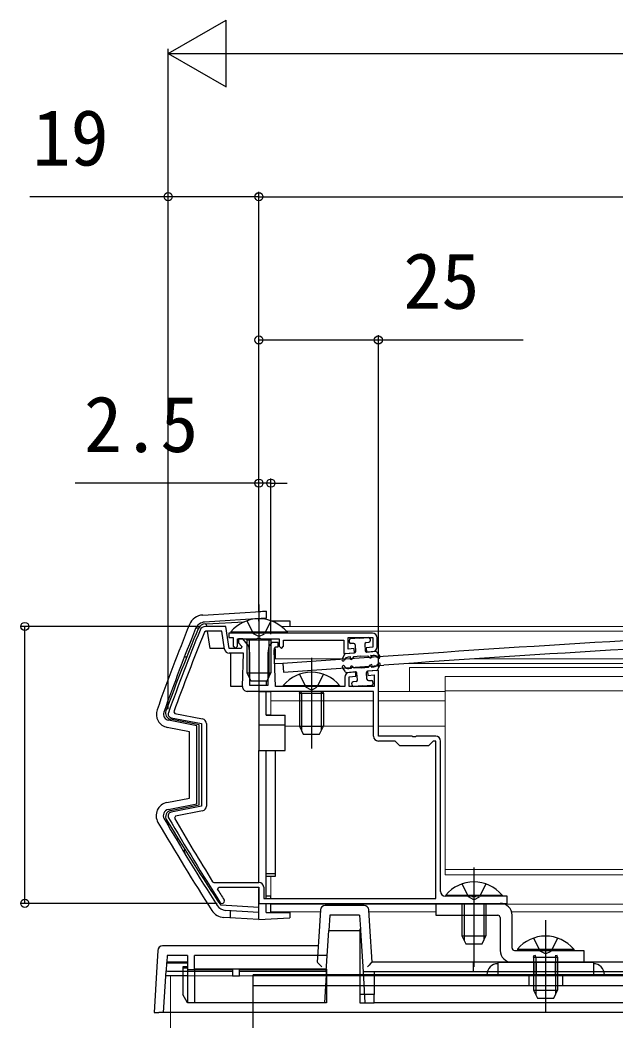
# Model space of a CAD drawing. Units: millimetres, scale not verified. Extents: x -700 to 700, y -1044 to 1038.
# Drawn here: x -560 to -435.3, y -572.8 to -363.2 of the extents above; entities that cross this region are included whole.
import ezdxf
from ezdxf.enums import TextEntityAlignment as Align

# ---------------------------------------------------------------- set-up
doc = ezdxf.new("R2010")
doc.units = ezdxf.units.MM
doc.header["$LTSCALE"] = 6
for name, color, linetype in [('0-3_YKK_11', 7, 'Continuous'), ('0-6_YKK_13', 4, 'Continuous'), ('0-8_YKK_D', 6, 'Continuous')]:
    doc.layers.add(name, color=color, linetype=linetype)
doc.layers.add('0-5_YKK_12', color=2, linetype='Continuous', lineweight=18)
doc.styles.add('ＭＳ ゴシック', font='')
doc.styles.get('ＭＳ ゴシック').set_extended_font_data('MS Gothic')

msp = doc.modelspace()

# ---------------------------------------------------------------- linework, layer by layer
at = {"layer": '0-3_YKK_11'}
for p, q in [((-485.25, -494.44), (-485.25, -492.562)), ((-521, -510.523), (-521, -527.802)), ((-472, -545.662), (-472, -514.162)), ((-509, -544.762), (-509, -547.162))]:
    msp.add_line(p, q, dxfattribs=at)
for points in [[(-492, -500.784), (-492, -502.762), (-506.537, -502.762), (-506.814, -495.19), (-506.758, -494.766), (-506.462, -494.412), (-506, -494.412), (-506, -493.512), (-507.273, -493.512), (-507.903, -494.262), (-508.1, -495.762), (-508.1, -502.562), (-511.9, -502.562), (-511.9, -495.762), (-512.097, -494.262), (-513.356, -492.762), (-514.25, -492.762), (-514.25, -493.564), (-513.555, -494.392), (-513.728, -494.762), (-516.2, -494.762), (-516.9, -490.162), (-521.192, -490.162)], [(-517.189, -494.913), (-517.759, -491.162), (-521.125, -491.162), (-521.403, -491.35)], [(-486.25, -491.562), (-516.3, -491.562), (-516.3, -492.462), (-515.4, -492.462), (-515.4, -494.312), (-514.95, -494.762), (-514.5, -494.312), (-514.5, -492.762), (-510.458, -492.762), (-510.275, -492.642), (-509.725, -492.642), (-509.542, -492.762), (-505.75, -492.762), (-505.75, -494.312), (-505.3, -494.762), (-504.85, -494.312), (-504.85, -493.062), (-492.25, -493.062), (-492.25, -495.862), (-490.005, -495.705), (-490.068, -494.808), (-491.35, -494.897), (-491.35, -492.462), (-486.15, -492.462), (-486.15, -494.534), (-487.574, -494.633), (-487.512, -495.531), (-486.18, -495.438)], [(-513.462, -502.726), (-513.207, -495.762), (-516.2, -495.762)], [(-473, -513.162), (-477.042, -513.162), (-477.225, -513.282), (-477.775, -513.282), (-477.958, -513.162), (-485, -513.162), (-485, -499.362), (-487.245, -499.519), (-487.182, -500.417), (-485.9, -500.328), (-485.9, -502.762), (-491.1, -502.762), (-491.1, -500.691), (-489.676, -500.592), (-489.738, -499.694), (-491.07, -499.787)], [(-486, -513.162), (-486, -503.762), (-512.463, -503.762)], [(-528.353, -509.288), (-522, -510.523), (-522, -527.802), (-528.353, -529.037)], [(-527.812, -508.021), (-527.587, -508.418), (-521.809, -509.541)], [(-509, -547.162), (-473, -547.162), (-473, -514.162), (-473.5, -514.162), (-474.5, -515.162), (-480.5, -515.162), (-481.5, -514.162), (-485, -514.162)], [(-521.809, -528.783), (-527.472, -529.884), (-527.675, -530.329)], [(-519.678, -543.621), (-519.423, -543.762), (-510, -543.762)], [(-518.676, -545.222), (-518.422, -544.762), (-510, -544.762), (-510, -548.162)], [(-510, -548.162), (-458, -548.162), (-458, -546.662), (-464.542, -546.662), (-464.725, -546.782), (-465.275, -546.782), (-465.458, -546.662), (-471, -546.662)]]:
    msp.add_lwpolyline(points, dxfattribs=at)
for centre, radius, start, end in [((-521.192, -491.362), 1.2, 89.99997, 157.93781), ((-58.914, -678.719), 500.002, 157.93783, 160.06367), ((-58.911, -678.72), 499.005, 157.94557, 159.99648), ((-486.25, -492.562), 1, 0.00001, 89.99999), ((-486.25, -494.44), 1, 273.99999, 359.99998), ((-516.2, -494.762), 1, 188.65255, 270.00001), ((-491, -500.784), 1, 93.99999, 179.99998), ((-512.463, -502.762), 1, 177.90002, 270), ((-528.2, -508.503), 0.8, 160.06367, 259.00001), ((-522, -510.523), 1, 0.00001, 79), ((-485, -513.162), 1, 180.00001, 269.99999), ((-473, -514.162), 1, 0.00001, 89.99999), ((-522, -527.802), 1, 281, 359.99999), ((-528.2, -529.822), 0.8, 101.00001, 210.06201), ((-96.152, -279.755), 499.998, 210.06202, 212.43572), ((-96.146, -279.751), 499.006, 210.14268, 211.92383), ((-510, -544.762), 1, 0.00001, 89.99999), ((-96.118, -279.733), 499.039, 212.14071, 212.43572), ((-471, -545.662), 1, 180.00001, 269.99999), ((-517.725, -547.662), 0.5, 212.43575, 32.43577)]:
    msp.add_arc(centre, radius, start, end, dxfattribs=at)
at = {"layer": '0-5_YKK_12'}
for p, q in [((-505.301, -490.159), (-319.998, -490.159)), ((-504.231, -491.159), (-396.049, -491.159)), ((-507.501, -493.784), (-507.501, -492.762)), ((-506.749, -496.959), (-490.54, -496.959)), ((-506.713, -497.959), (-504.999, -497.959)), ((-479.425, -497.959), (-319.998, -497.959)), ((-478.501, -498.759), (-319.998, -498.759)), ((-478.501, -498.759), (-478.501, -503.759)), ((-465.023, -496.959), (-319.998, -496.959)), ((-471, -500.658), (-319.998, -500.658)), ((-471, -500.658), (-471, -542.158)), ((-507.501, -508.758), (-507.501, -503.762)), ((-485, -503.759), (-471, -503.759)), ((-471, -503.662), (-319.998, -503.662)), ((-507.501, -505.759), (-486, -505.759)), ((-485, -505.759), (-471, -505.759)), ((-504.501, -511.059), (-501.501, -511.059)), ((-496.501, -511.059), (-486, -511.059)), ((-485, -511.059), (-471, -511.059)), ((-507.501, -547.162), (-507.501, -542.458)), ((-471, -541.062), (-319.998, -541.062)), ((-471, -542.158), (-319.998, -542.158)), ((-507.501, -549.959), (-507.501, -548.162)), ((-507.501, -548.359), (-384.81, -548.359)), ((-507.501, -549.959), (-497.136, -549.959)), ((-486.97, -549.959), (-473, -549.959)), ((-457.1, -549.959), (-384.908, -549.959)), ((-528.498, -563.308), (-374.498, -563.308)), ((-528.498, -563.308), (-528.498, -571.008)), ((-528.498, -571.008), (-528.498, -768.155))]:
    msp.add_line(p, q, dxfattribs=at)
at = {"layer": '0-6_YKK_13'}
for p, q in [((-510, -485.559), (-510, -504.559)), ((-521.767, -487.771), (-508.501, -486.96)), ((-508.501, -486.96), (-508.501, -488.462)), ((-508.501, -488.462), (-521.359, -489.249)), ((-521.222, -489.604), (-521.001, -489.593)), ((-521.001, -489.593), (-513.052, -489.189)), ((-520.913, -490.162), (-521.001, -489.593)), ((-512.5, -488.976), (-511.145, -491.693)), ((-510.001, -489.034), (-510.001, -488.568)), ((-507.5, -488.976), (-508.855, -491.693)), ((-522.661, -490.551), (-523.236, -490.551)), ((-520.201, -494.758), (-520.758, -491.162)), ((-515.9, -491.311), (-515.9, -491.559)), ((-515.9, -491.311), (-504.1, -491.311)), ((-504.1, -491.559), (-515.9, -491.559)), ((-510, -492.302), (-511.145, -491.693)), ((-510, -492.302), (-508.855, -491.693)), ((-504.1, -491.311), (-504.1, -491.559)), ((-488.936, -492.623), (-490.832, -492.756)), ((-488.936, -492.623), (-487.041, -492.491)), ((-512.5, -492.959), (-512.427, -492.758)), ((-512.5, -492.959), (-507.5, -492.959)), ((-512.5, -492.959), (-512.5, -495.959)), ((-512.067, -492.959), (-512.109, -492.758)), ((-512.067, -492.959), (-512.067, -495.959)), ((-507.933, -492.959), (-507.891, -492.758)), ((-507.933, -492.959), (-507.933, -495.959)), ((-507.5, -492.959), (-507.573, -492.758)), ((-507.5, -492.959), (-507.5, -495.959)), ((-491.11, -493.076), (-491.082, -493.475)), ((-490.163, -493.712), (-490.762, -493.753)), ((-489.843, -493.99), (-489.746, -495.387)), ((-487.848, -493.85), (-487.75, -495.247)), ((-487.57, -493.53), (-486.971, -493.488)), ((-486.721, -492.769), (-486.693, -493.168)), ((-525.602, -496.56), (-525.11, -496.56)), ((-517.212, -494.758), (-520.201, -494.758)), ((-515.901, -494.758), (-515.992, -494.758)), ((-515.901, -494.762), (-515.901, -494.758)), ((-515.901, -502.758), (-515.901, -495.762)), ((-512.5, -495.959), (-512.5, -499.859)), ((-512.067, -495.959), (-512.067, -500.779)), ((-507.933, -495.959), (-507.933, -500.779)), ((-507.5, -495.959), (-507.5, -499.859)), ((-506.501, -494.958), (-506.784, -494.958)), ((-506.501, -496.959), (-506.501, -495.644)), ((-499.001, -496.758), (-499.001, -515.758)), ((-492.112, -496.003), (-492.605, -497.015)), ((-491.863, -495.835), (-490.024, -495.707)), ((-490.732, -496.558), (-491.289, -496.597)), ((-490.879, -496.727), (-490.732, -496.558)), ((-490.168, -496.519), (-490.577, -496.99)), ((-488.671, -496.414), (-490.168, -496.519)), ((-488.671, -496.414), (-487.175, -496.309)), ((-485.591, -495.397), (-487.43, -495.525)), ((-487.175, -496.309), (-486.704, -496.719)), ((-485.321, -495.528), (-484.692, -496.462)), ((-485.106, -496.741), (-485.155, -496.67)), ((-504.874, -499.745), (-483.868, -498.277)), ((-491.898, -499.691), (-492.527, -498.757)), ((-492.156, -497.234), (-492.118, -497.156)), ((-492.113, -498.478), (-492.064, -498.549)), ((-490.044, -498.909), (-490.515, -498.5)), ((-488.548, -498.805), (-490.044, -498.909)), ((-488.548, -498.805), (-487.051, -498.7)), ((-487.051, -498.7), (-486.642, -498.229)), ((-486.34, -498.491), (-486.487, -498.661)), ((-486.487, -498.661), (-485.93, -498.622)), ((-485.107, -499.216), (-484.614, -498.204)), ((-485.063, -497.985), (-485.101, -498.062)), ((-512.5, -499.859), (-511.7, -501.559)), ((-512.5, -499.859), (-507.5, -499.859)), ((-508.3, -501.559), (-507.5, -499.859)), ((-501.501, -500.175), (-500.146, -502.893)), ((-496.501, -500.175), (-497.856, -502.893)), ((-491.628, -499.822), (-489.789, -499.693)), ((-489.371, -501.368), (-489.469, -499.972)), ((-487.376, -501.229), (-487.473, -499.832)), ((-485.356, -499.384), (-487.195, -499.512)), ((-513.463, -502.758), (-515.901, -502.758)), ((-511.7, -501.559), (-508.3, -501.559)), ((-508.501, -501.559), (-508.501, -502.562)), ((-504.901, -502.51), (-504.901, -502.758)), ((-504.901, -502.51), (-493.101, -502.51)), ((-493.101, -502.758), (-504.901, -502.758)), ((-499.001, -503.502), (-500.146, -502.893)), ((-499.001, -503.502), (-497.856, -502.893)), ((-493.101, -502.51), (-493.101, -502.758)), ((-490.498, -502.45), (-490.526, -502.051)), ((-489.649, -501.689), (-490.248, -501.73)), ((-488.283, -502.595), (-490.178, -502.728)), ((-488.283, -502.595), (-486.387, -502.463)), ((-487.056, -501.507), (-486.457, -501.465)), ((-486.109, -502.143), (-486.137, -501.744)), ((-510.001, -503.758), (-508.501, -503.758)), ((-510.001, -503.758), (-510.001, -510.758)), ((-508.501, -508.758), (-508.501, -503.758)), ((-508.501, -503.758), (-507.501, -503.758)), ((-501.501, -504.158), (-501.357, -503.762)), ((-501.501, -504.158), (-496.501, -504.158)), ((-501.501, -504.158), (-501.501, -507.158)), ((-501.068, -504.158), (-501.151, -503.762)), ((-501.068, -504.158), (-501.068, -507.158)), ((-496.934, -504.158), (-496.851, -503.762)), ((-496.934, -504.158), (-496.934, -507.158)), ((-496.501, -504.158), (-496.645, -503.762)), ((-496.501, -504.158), (-496.501, -507.158)), ((-529.342, -506.56), (-528.983, -506.56)), ((-501.501, -507.158), (-501.501, -511.058)), ((-501.068, -507.158), (-501.068, -511.978)), ((-496.934, -507.158), (-496.934, -511.978)), ((-496.501, -507.158), (-496.501, -511.058)), ((-508.501, -508.658), (-507.501, -508.658)), ((-508.501, -508.758), (-504.501, -508.758)), ((-504.501, -510.758), (-504.501, -508.758)), ((-524.501, -512.21), (-529.21, -511.294)), ((-510.001, -510.758), (-504.501, -510.758)), ((-510.001, -510.758), (-510.001, -516.158)), ((-501.501, -511.058), (-500.701, -512.758)), ((-501.501, -511.058), (-496.501, -511.058)), ((-497.301, -512.758), (-496.501, -511.058)), ((-524.501, -526.11), (-524.501, -512.21)), ((-500.701, -512.758), (-497.301, -512.758)), ((-510.001, -543.762), (-510.001, -516.158)), ((-508.501, -547.162), (-508.501, -516.158)), ((-529.247, -527.032), (-524.501, -526.11)), ((-528.961, -528.505), (-523.001, -527.346)), ((-529.179, -531.56), (-528.802, -531.56)), ((-527.346, -534.66), (-526.905, -534.66)), ((-465, -540.662), (-465, -559.662)), ((-506.501, -541.958), (-508.501, -541.958)), ((-510.001, -551.558), (-510.001, -545.037)), ((-467.5, -544.08), (-466.145, -546.797)), ((-464.997, -544.68), (-464.997, -561.463)), ((-462.5, -544.08), (-463.855, -546.797)), ((-508.501, -546.558), (-507.501, -546.558)), ((-507.501, -547.162), (-507.501, -546.558)), ((-470.9, -546.415), (-470.9, -546.662)), ((-470.9, -546.415), (-459.1, -546.415)), ((-459.1, -546.662), (-470.9, -546.662)), ((-465, -547.406), (-466.145, -546.797)), ((-465, -547.406), (-463.855, -546.797)), ((-459.1, -546.415), (-459.1, -546.662)), ((-510.001, -549.058), (-518.001, -548.569)), ((-508.501, -550.058), (-508.501, -548.162)), ((-507.501, -550.058), (-507.501, -548.162)), ((-487.991, -548.608), (-496.109, -548.608)), ((-472.997, -548.158), (-459.497, -548.158)), ((-472.997, -548.158), (-472.997, -550.654)), ((-467.5, -548.162), (-467.5, -551.062)), ((-467.067, -548.162), (-467.067, -551.062)), ((-462.933, -548.162), (-462.933, -551.062)), ((-462.5, -548.162), (-462.5, -551.062)), ((-510.001, -551.56), (-517.339, -551.111)), ((-510.001, -550.057), (-516.994, -549.629)), ((-516.001, -549.69), (-516.001, -551.193)), ((-510.001, -551.558), (-503.501, -551.161)), ((-503.501, -550.058), (-503.501, -549.959)), ((-497.107, -549.549), (-497.314, -552.93)), ((-495.169, -550.612), (-495.367, -553.857)), ((-488.931, -550.612), (-495.169, -550.612)), ((-488.931, -550.612), (-488.751, -553.549)), ((-486.785, -552.93), (-486.992, -549.549)), ((-472.997, -550.654), (-459.997, -550.654)), ((-467.5, -551.062), (-467.5, -554.962)), ((-467.067, -551.062), (-467.067, -555.882)), ((-462.933, -551.062), (-462.933, -555.882)), ((-462.5, -551.062), (-462.5, -554.962)), ((-459.497, -551.154), (-459.497, -558.008)), ((-456.997, -557.508), (-456.997, -550.658)), ((-497.314, -552.93), (-497.776, -560.491)), ((-486.322, -560.508), (-486.785, -552.93)), ((-449.984, -551.708), (-449.997, -566.008)), ((-449.993, -552.008), (-449.993, -571.008)), ((-495.367, -553.857), (-488.732, -553.857)), ((-488.85, -553.549), (-488.85, -553.633)), ((-488.751, -553.549), (-488.85, -553.549)), ((-488.85, -553.633), (-488.85, -567.275)), ((-488.85, -553.633), (-488.746, -553.633)), ((-488.746, -553.633), (-488.751, -553.549)), ((-488.746, -553.633), (-488.732, -553.857)), ((-488.732, -553.857), (-488.203, -562.508)), ((-467.5, -554.962), (-466.7, -556.662)), ((-467.5, -554.962), (-462.5, -554.962)), ((-463.3, -556.662), (-462.5, -554.962)), ((-452.493, -555.425), (-451.138, -558.142)), ((-447.493, -555.425), (-448.848, -558.142)), ((-497.568, -557.078), (-530.157, -557.078)), ((-466.7, -556.662), (-463.3, -556.662)), ((-531.155, -558.019), (-531.364, -561.436)), ((-529.217, -559.082), (-529.302, -560.481)), ((-524.95, -559.082), (-529.217, -559.082)), ((-524.95, -559.082), (-524.95, -560.481)), ((-523.45, -561.914), (-523.45, -559.082)), ((-495.687, -559.082), (-523.45, -559.082)), ((-456.497, -558.008), (-441.997, -558.008)), ((-455.893, -557.76), (-455.893, -558.008)), ((-455.893, -557.76), (-444.093, -557.76)), ((-444.093, -558.008), (-455.893, -558.008)), ((-452.493, -559.408), (-452.349, -559.012)), ((-452.493, -559.408), (-447.493, -559.408)), ((-452.493, -559.408), (-452.493, -562.408)), ((-452.06, -559.408), (-452.143, -559.012)), ((-452.06, -559.408), (-452.06, -562.408)), ((-449.993, -558.751), (-451.138, -558.142)), ((-449.993, -558.751), (-448.848, -558.142)), ((-447.926, -559.408), (-447.843, -559.012)), ((-447.926, -559.408), (-447.926, -562.408)), ((-447.493, -559.408), (-447.637, -559.012)), ((-447.493, -559.408), (-447.493, -562.408)), ((-444.093, -557.76), (-444.093, -558.008)), ((-529.309, -560.586), (-529.413, -562.293)), ((-529.302, -560.481), (-529.309, -560.586)), ((-529.309, -560.586), (-524.95, -560.586)), ((-524.95, -560.481), (-529.302, -560.481)), ((-525.95, -561.46), (-525.95, -561.67)), ((-524.95, -561.46), (-525.95, -561.46)), ((-525.95, -561.67), (-525.95, -567.275)), ((-525.95, -561.67), (-524.95, -561.67)), ((-524.95, -560.481), (-524.95, -560.586)), ((-524.95, -561.67), (-524.95, -562.019)), ((-373.633, -560.508), (-486.323, -560.508)), ((-465.05, -562.508), (-465.05, -560.508)), ((-459.985, -560.508), (-459.985, -563.108)), ((-452.485, -560.508), (-452.485, -563.108)), ((-451.985, -560.508), (-451.985, -563.108)), ((-447.985, -560.508), (-447.985, -563.108)), ((-447.485, -560.508), (-447.485, -563.108)), ((-529.946, -571.008), (-529.413, -562.293)), ((-524.95, -563.308), (-529.475, -563.308)), ((-528.419, -562.363), (-515.55, -562.363)), ((-524.95, -562.019), (-524.95, -569.008)), ((-524.95, -562.019), (-515.55, -562.019)), ((-523.45, -561.914), (-523.45, -569.008)), ((-495.86, -561.914), (-523.45, -561.914)), ((-515.55, -562.019), (-515.55, -562.363)), ((-515.55, -562.363), (-515.55, -563.308)), ((-514.05, -562.363), (-514.05, -562.019)), ((-514.05, -562.019), (-495.866, -562.019)), ((-511.198, -577.576), (-511.185, -563.108)), ((-319.998, -563.108), (-511.185, -563.108)), ((-495.86, -561.914), (-496.295, -569.008)), ((-495.866, -562.019), (-496.295, -569.008)), ((-495.866, -562.019), (-495.866, -569.008)), ((-391.45, -562.508), (-488.203, -562.508)), ((-488.203, -562.508), (-487.806, -569.008)), ((-485.85, -562.508), (-485.85, -567.275)), ((-453.485, -563.108), (-453.485, -565.408)), ((-452.493, -562.408), (-452.493, -566.308)), ((-452.06, -562.408), (-452.06, -567.228)), ((-447.926, -562.408), (-447.926, -567.228)), ((-447.493, -562.408), (-447.493, -566.308)), ((-446.485, -563.108), (-446.485, -565.408)), ((-319.998, -565.408), (-511.185, -565.408)), ((-524.95, -569.008), (-525.95, -567.275)), ((-485.85, -567.275), (-488.85, -567.275)), ((-488.85, -567.275), (-488.85, -569.008)), ((-452.493, -566.308), (-451.693, -568.008)), ((-452.493, -566.308), (-447.493, -566.308)), ((-451.693, -568.008), (-448.293, -568.008)), ((-448.293, -568.008), (-447.493, -566.308)), ((-496.295, -569.008), (-524.95, -569.008)), ((-417.05, -569.008), (-485.85, -569.008)), ((-373.048, -571.008), (-530.952, -571.008))]:
    msp.add_line(p, q, dxfattribs=at)
for points in [[(-508.501, -486.968), (-510.001, -487.093), (-510.001, -488.568)], [(-507.552, -488.958), (-503.501, -488.958), (-503.501, -490.159)], [(-506.798, -495.644), (-506.501, -495.644), (-506.501, -494.958)], [(-483.993, -496.481), (-505, -497.95), (-504.874, -499.745)], [(-486.441, -496.417), (-486.611, -496.27), (-486.053, -496.231)], [(-490.778, -498.802), (-490.608, -498.949), (-491.166, -498.988)], [(-523.001, -527.346), (-523.001, -510.973), (-528.924, -509.822)], [(-528.477, -528.72), (-522.501, -527.558), (-522.501, -510.758), (-528.499, -509.592)], [(-510.001, -516.158), (-504.501, -516.158), (-504.501, -510.758)], [(-508.501, -542.458), (-506.501, -542.458), (-506.501, -541.958), (-506.501, -516.158)], [(-529.187, -530.924), (-529.187, -530.94), (-529.174, -530.947)], [(-508.501, -550.058), (-503.501, -550.058), (-503.501, -551.161)], [(-514.05, -562.363), (-495.887, -562.363), (-495.367, -553.857)], [(-441.997, -558.008), (-441.997, -560.508), (-456.997, -560.508)], [(-531.364, -561.436), (-531.95, -571.008), (-530.952, -571.008)], [(-524.95, -560.586), (-524.95, -561.46), (-524.95, -561.67)], [(-459.985, -560.508), (-439.985, -560.508), (-439.985, -563.108), (-459.985, -563.108)], [(-515.55, -563.308), (-514.05, -563.308), (-514.05, -562.363)], [(-495.86, -561.914), (-495.86, -569.008), (-496.295, -569.008)], [(-488.85, -569.008), (-485.85, -569.008), (-485.85, -567.275)]]:
    msp.add_lwpolyline(points, dxfattribs=at)
for centre, radius, start, end in [((-521.571, -490.965), 3.2, 93.5, 158.11614), ((-58.714, -676.881), 502, 158.11614, 160.29302), ((-521.225, -491.445), 2.2, 93.5, 158.1525), ((-521.136, -491.302), 1.7, 92.90541, 157.49343), ((-510, -496.259), 7.7, 39.98312, 140.01688), ((-209.936, -4295.808), 3809.198, 92.59917, 94.12578), ((-58.714, -676.881), 500.5, 158.1525, 160.29302), ((-58.941, -682.811), 502, 157.49343, 159.60429), ((-487.02, -492.79), 0.3, 4, 94), ((-209.936, -4295.809), 3807.4, 92.59979, 94.12584), ((-490.811, -493.055), 0.3, 94, 184), ((-490.783, -493.454), 0.3, 184, 274), ((-490.142, -494.011), 0.3, 4, 94), ((-487.549, -493.829), 0.3, 94, 184), ((-486.992, -493.189), 0.3, 274, 4), ((-491.219, -497.595), 1, 94, 154.00999), ((-491.842, -496.135), 0.3, 94, 154), ((-490.728, -496.859), 0.2, 139, 319), ((-490.045, -495.407), 0.3, 274, 4), ((-487.451, -495.226), 0.3, 184, 274), ((-486.573, -496.568), 0.2, 229, 49), ((-485.984, -497.229), 1, 33.99001, 94), ((-485.57, -495.696), 0.3, 34, 94), ((-484.899, -496.601), 0.25, 213.99001, 33.99001), ((-492.381, -497.125), 0.25, 154, 334.00999), ((-492.32, -498.617), 0.25, 33.99001, 213.99001), ((-491.235, -497.99), 1, 213.99001, 274), ((-490.646, -498.651), 0.2, 49, 229), ((-486.491, -498.36), 0.2, 319, 139), ((-486, -497.624), 1, 274, 334.00999), ((-484.838, -498.094), 0.25, 334, 154.00999), ((-499.001, -507.458), 7.7, 39.98312, 140.01688), ((-491.649, -499.523), 0.3, 214, 274), ((-489.768, -499.993), 0.3, 4, 94), ((-487.174, -499.811), 0.3, 94, 184), ((-485.377, -499.084), 0.3, 274, 334), ((-490.227, -502.03), 0.3, 94, 184), ((-490.199, -502.429), 0.3, 184, 274), ((-489.67, -501.389), 0.3, 274, 4), ((-487.077, -501.208), 0.3, 184, 274), ((-486.436, -501.765), 0.3, 4, 94), ((-486.408, -502.164), 0.3, 274, 4), ((-528.676, -508.546), 2.8, 160.29302, 259), ((-528.676, -508.546), 1.3, 160.29302, 259), ((-528.251, -508.316), 1.3, 159.60429, 259), ((-528.713, -529.781), 2.8, 101, 210.23459), ((-528.713, -529.781), 1.3, 101, 210.23459), ((-528.229, -529.996), 1.3, 101, 211.14318), ((-97.419, -278.413), 502, 210.23459, 212.7044), ((-97.419, -278.413), 500.5, 210.23459, 212.67524), ((-100.975, -271.82), 500.5, 211.14318, 213.56921), ((-524.678, -537.16), 1, 156.86475, 211.19898), ((-465, -551.362), 7.7, 39.98312, 140.01688), ((-516.86, -547.433), 2.2, 212.67524, 266.5), ((-459.497, -550.658), 2.5, 360, 90), ((-517.143, -547.917), 3.2, 212.7044, 266.5), ((-459.997, -551.154), 0.5, 360, 90), ((-449.993, -562.708), 7.7, 39.98312, 140.01688), ((-456.497, -557.508), 0.5, 180, 270), ((-456.997, -558.008), 2.5, 180, 270), ((-459.985, -563.108), 2.3, 90, 180), ((-439.985, -563.108), 2.3, 0, 90)]:
    msp.add_arc(centre, radius, start, end, dxfattribs=at)
for centre, major_axis, ratio, start_param, end_param in [((-521.501, -511.258), (-1.5, 0.023), 0.191263, 5.4451057, 5.4471143), ((-496.109, -549.61), (0.061, 1.001), 0.997555, 0.0609375, 1.5707963), ((-487.99, -549.61), (0.061, -1.001), 0.997555, 1.5707963, 3.0806551), ((-530.157, -558.08), (0.061, 1.001), 0.997555, 0.0609375, 1.5707963), ((-496.775, -560.49), (-1.002, -0.001), 0.070223, 6.2788504, 6.4060232), ((-496.836, -561.497), (-0.94, 1), 0.030496, 4.7447957, 6.1846923), ((-487.263, -561.508), (0.94, 1), 0.030496, 0.0286798, 1.5383896), ((-528.411, -562.293), (-1.002, -0.001), 0.070223, 6.2788504, 7.8459198)]:
    msp.add_ellipse(centre, major_axis=major_axis, ratio=ratio, start_param=start_param, end_param=end_param, dxfattribs=at)
at = {"layer": '0-8_YKK_D'}
for p, q in [((-529, -370.162), (-516.876, -363.162)), ((-516.876, -377.162), (-516.876, -363.162)), ((-529, -507.503), (-529, -369.162)), ((-529, -370.162), (-516.876, -377.162)), ((-529, -370.162), (-504.751, -370.162)), ((-515, -370.162), (515, -370.162)), ((-529, -507.503), (-529, -399.162)), ((-510, -487.159), (-510.001, -399.175)), ((-510.001, -400.175), (-170.001, -400.171)), ((-510, -487.159), (-510, -399.162)), ((-510, -487.159), (-510, -429.162)), ((-485, -498.684), (-485, -429.162)), ((-510, -460.162), (-548.436, -460.162)), ((-510, -487.159), (-510, -459.162)), ((-507.5, -460.162), (-510, -460.162)), ((-507.5, -491.762), (-507.5, -459.162)), ((-507.5, -460.162), (-504.1, -460.162)), ((-522.192, -490.162), (-560, -490.162)), ((-559, -548.162), (-559, -490.162)), ((-518.725, -548.162), (-560, -548.162))]:
    msp.add_line(p, q, dxfattribs=at)
for points in [[(-510, -400.162), (-529, -400.162), (-557.945, -400.162)], [(-510, -430.162), (-485, -430.162), (-454.691, -430.162)]]:
    msp.add_lwpolyline(points, dxfattribs=at)
for centre in [(-529, -400.162), (-510.001, -400.175), (-510, -400.162), (-510, -430.162), (-485, -430.162), (-510, -460.162), (-507.5, -460.162), (-559, -490.162), (-559, -548.162)]:
    msp.add_circle(centre, 0.85, dxfattribs=at)

# ---------------------------------------------------------------- texts
at = {"layer": '0-8_YKK_D', "style": 'ＭＳ ゴシック'}
for s, p in [('19', (-557.4, -397.162)), ('25', (-479.782, -427.162)), ('2.5', (-546.618, -457.162))]:
    msp.add_text(s, height=11.73, dxfattribs=at).set_placement(p, align=Align.BOTTOM_LEFT)

doc.saveas('drawing.dxf')
